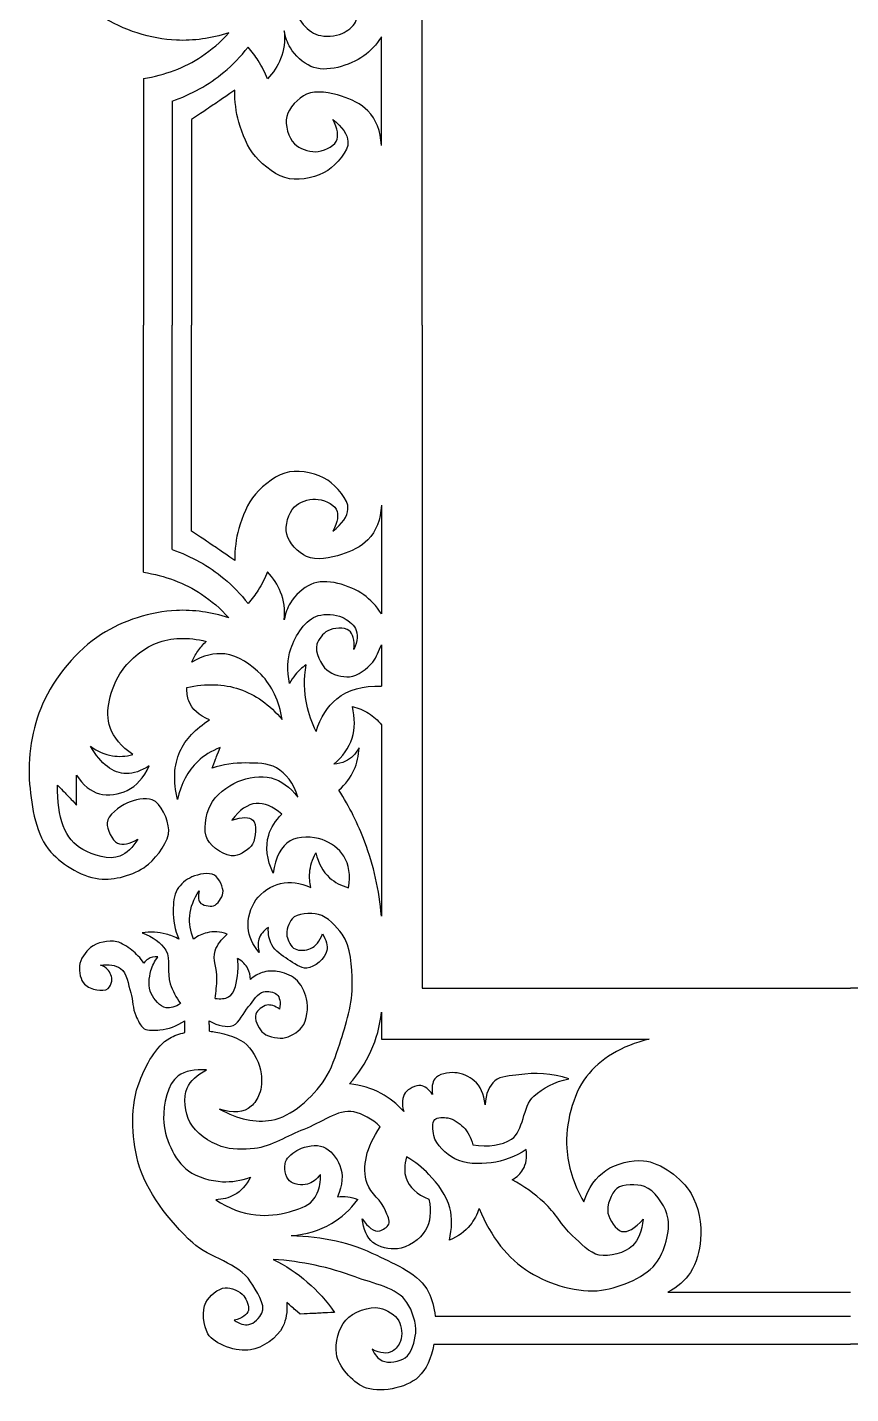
# Model space of a CAD drawing. Header units: millimetres. Extents: x -92 to 280, y -80 to 148.
# Drawn here: x 118.7 to 199.4, y -71.2 to 62.8 of the extents above; entities that cross this region are included whole.
import ezdxf

# ---------------------------------------------------------------- set-up
doc = ezdxf.new("R2010")
doc.units = ezdxf.units.MM
doc.linetypes.add('K5LT32772', pattern=[0])

msp = doc.modelspace()

# ---------------------------------------------------------------- linework, layer by layer
at = {"color": 30, "linetype": 'K5LT32772', "true_color": 0xff8000}
for p, q in [((157.39, 33.55), (157.39, 98.55)), ((153.39, 51.17), (153.39, 61.85)), ((130.06, 57.76), (130.06, 33.55)), ((132.86, 55.54), (132.86, 33.55)), ((134.77, 53.72), (134.77, 33.55)), ((130.06, 9.33), (130.06, 33.55)), ((132.86, 11.56), (132.86, 33.55)), ((134.77, 13.38), (134.77, 33.55)), ((157.39, 33.55), (157.39, -31.45)), ((153.39, 15.93), (153.39, 5.25)), ((153.39, 2.23), (153.39, -1.84)), ((153.39, -5.64), (153.39, -24.39)), ((157.39, -31.45), (199.39, -31.45)), ((241.39, -31.45), (199.39, -31.45)), ((153.39, -33.82), (153.39, -36.45)), ((153.39, -36.45), (179.63, -36.45)), ((181.47, -61.28), (199.39, -61.28)), ((158.65, -63.63), (199.39, -63.63)), ((158.52, -66.37), (199.39, -66.37)), ((240.26, -66.37), (199.39, -66.37))]:
    msp.add_line(p, q, dxfattribs=at)
for points, knots in [([(138.42, 62.22), (136.68, 61.68), (134.97, 61.44), (133.29, 61.51), (130.78, 61.61), (128.02, 62.52), (125.94, 63.85), (123.52, 65.39), (121.33, 68.06), (120.17, 70.69), (119.14, 73.03), (118.68, 75.98), (118.9, 78.56), (119.1, 80.81), (119.53, 83.61), (120.97, 85.2), (122.15, 86.5), (124.26, 87.78), (126.02, 87.86), (127.48, 87.93), (129.42, 87.36), (130.55, 86.39), (131.47, 85.59), (132.57, 84.15), (132.54, 83.01), (132.51, 82.04), (131.78, 80.4), (130.91, 80.07), (130.27, 79.83), (129.18, 80.07), (128.48, 80.39), (127.68, 80.76), (126.55, 81.59), (126.49, 82.34), (126.45, 82.94), (126.98, 84.09), (127.53, 84.32), (128.02, 84.54), (128.68, 84.41), (129.51, 83.93)], [0, 0, 0, 0, 1, 1, 1, 2, 2, 2, 3, 3, 3, 4, 4, 4, 5, 5, 5, 6, 6, 6, 7, 7, 7, 8, 8, 8, 9, 9, 9, 10, 10, 10, 11, 11, 11, 12, 12, 12, 13, 13, 13, 13]), ([(144.38, 68.67), (144.12, 67.42), (144.16, 66.28), (144.51, 65.26), (144.94, 64), (145.97, 62.34), (147.19, 62.02), (147.88, 61.83), (148.87, 61.86), (149.55, 62.18), (150.03, 62.41), (150.62, 62.82), (150.84, 63.27), (151.1, 63.83), (151.06, 64.51), (150.7, 65.33)], [0, 0, 0, 0, 1, 1, 1, 2, 2, 2, 3, 3, 3, 4, 4, 4, 5, 5, 5, 5]), ([(130.06, 57.76), (132.19, 58.09), (134.09, 58.81), (135.76, 59.92), (136.72, 60.56), (137.61, 61.32), (138.42, 62.22)], [0, 0, 0, 0, 1, 1, 1, 2, 2, 2, 2]), ([(143.87, 62.42), (143.95, 61.44), (143.83, 60.54), (143.5, 59.7), (143.22, 58.99), (142.79, 58.32), (142.21, 57.72)], [0, 0, 0, 0, 1, 1, 1, 2, 2, 2, 2]), ([(153.39, 61.85), (152.9, 61.07), (152.32, 60.44), (151.65, 59.97), (150.3, 59.01), (147.93, 58.28), (146.48, 58.94), (145.74, 59.28), (144.91, 60.01), (144.46, 60.76), (144.17, 61.25), (143.97, 61.81), (143.87, 62.42)], [0, 0, 0, 0, 1, 1, 1, 2, 2, 2, 3, 3, 3, 4, 4, 4, 4]), ([(132.86, 55.54), (134.77, 56.2), (136.47, 57.14), (137.94, 58.37), (138.81, 59.09), (139.6, 59.91), (140.32, 60.83)], [0, 0, 0, 0, 1, 1, 1, 2, 2, 2, 2]), ([(142.21, 57.72), (141.97, 58.35), (141.67, 58.94), (141.32, 59.51), (141.02, 59.97), (140.69, 60.41), (140.32, 60.83)], [0, 0, 0, 0, 1, 1, 1, 2, 2, 2, 2]), ([(148.63, 53.73), (149.55, 53.01), (150.05, 52.28), (150.11, 51.57), (150.19, 50.62), (149, 49.36), (148.12, 48.75), (147.14, 48.07), (145.54, 47.72), (144.38, 47.92), (143.17, 48.13), (141.87, 49.14), (141.03, 50.11), (140.25, 51.02), (139.74, 52.3), (139.41, 53.49), (139.13, 54.48), (139, 55.52), (139.01, 56.6)], [0, 0, 0, 0, 1, 1, 1, 2, 2, 2, 3, 3, 3, 4, 4, 4, 5, 5, 5, 6, 6, 6, 6]), ([(153.39, 51.17), (153.32, 52.61), (152.87, 53.75), (152.06, 54.59), (151.43, 55.25), (150.4, 55.74), (149.49, 56.02), (148.42, 56.35), (146.99, 56.64), (146.05, 56.21), (145.25, 55.84), (144.27, 54.86), (144.1, 54.02), (143.93, 53.22), (144.26, 51.92), (144.86, 51.35), (145.33, 50.9), (146.24, 50.56), (146.91, 50.58), (147.61, 50.61), (148.69, 51.04), (148.96, 51.59), (149.22, 52.11), (149.11, 52.82), (148.63, 53.73)], [0, 0, 0, 0, 1, 1, 1, 2, 2, 2, 3, 3, 3, 4, 4, 4, 5, 5, 5, 6, 6, 6, 7, 7, 7, 8, 8, 8, 8]), ([(148.63, 13.37), (149.55, 14.09), (150.05, 14.81), (150.11, 15.53), (150.19, 16.48), (149, 17.74), (148.12, 18.35), (147.14, 19.03), (145.54, 19.38), (144.38, 19.18), (143.17, 18.97), (141.87, 17.96), (141.03, 16.99), (140.25, 16.08), (139.74, 14.8), (139.41, 13.61), (139.13, 12.62), (139, 11.58), (139.01, 10.5)], [0, 0, 0, 0, 1, 1, 1, 2, 2, 2, 3, 3, 3, 4, 4, 4, 5, 5, 5, 6, 6, 6, 6]), ([(153.39, 15.93), (153.32, 14.49), (152.87, 13.35), (152.06, 12.51), (151.43, 11.85), (150.4, 11.36), (149.49, 11.08), (148.42, 10.75), (146.99, 10.45), (146.05, 10.88), (145.25, 11.25), (144.27, 12.24), (144.1, 13.08), (143.93, 13.87), (144.26, 15.18), (144.86, 15.75), (145.33, 16.2), (146.24, 16.54), (146.91, 16.51), (147.61, 16.49), (148.69, 16.06), (148.96, 15.51), (149.22, 14.99), (149.11, 14.27), (148.63, 13.37)], [0, 0, 0, 0, 1, 1, 1, 2, 2, 2, 3, 3, 3, 4, 4, 4, 5, 5, 5, 6, 6, 6, 7, 7, 7, 8, 8, 8, 8]), ([(132.86, 11.56), (134.77, 10.9), (136.47, 9.96), (137.94, 8.73), (138.81, 8.01), (139.6, 7.19), (140.32, 6.27)], [0, 0, 0, 0, 1, 1, 1, 2, 2, 2, 2]), ([(142.21, 9.38), (141.97, 8.75), (141.67, 8.15), (141.32, 7.59), (141.02, 7.13), (140.69, 6.68), (140.32, 6.27)], [0, 0, 0, 0, 1, 1, 1, 2, 2, 2, 2]), ([(143.87, 4.68), (143.95, 5.66), (143.83, 6.56), (143.5, 7.39), (143.22, 8.11), (142.79, 8.77), (142.21, 9.38)], [0, 0, 0, 0, 1, 1, 1, 2, 2, 2, 2]), ([(130.06, 9.33), (132.19, 9), (134.09, 8.29), (135.76, 7.18), (136.72, 6.54), (137.61, 5.77), (138.42, 4.88)], [0, 0, 0, 0, 1, 1, 1, 2, 2, 2, 2]), ([(153.39, 5.25), (152.9, 6.03), (152.32, 6.65), (151.65, 7.13), (150.3, 8.08), (147.93, 8.81), (146.48, 8.15), (145.74, 7.81), (144.91, 7.09), (144.46, 6.33), (144.17, 5.84), (143.97, 5.29), (143.87, 4.68)], [0, 0, 0, 0, 1, 1, 1, 2, 2, 2, 3, 3, 3, 4, 4, 4, 4]), ([(138.42, 4.88), (136.68, 5.42), (134.97, 5.66), (133.29, 5.59), (130.78, 5.49), (128.02, 4.58), (125.94, 3.25), (123.52, 1.7), (121.33, -0.96), (120.17, -3.59), (119.14, -5.94), (118.68, -8.88), (118.9, -11.46), (119.1, -13.71), (119.53, -16.51), (120.97, -18.1), (122.15, -19.41), (124.26, -20.68), (126.02, -20.76), (127.48, -20.83), (129.42, -20.27), (130.55, -19.29), (131.47, -18.49), (132.57, -17.05), (132.54, -15.91), (132.51, -14.94), (131.78, -13.3), (130.91, -12.97), (130.27, -12.73), (129.18, -12.97), (128.48, -13.29), (127.68, -13.66), (126.55, -14.49), (126.49, -15.24), (126.45, -15.84), (126.98, -16.99), (127.53, -17.23), (128.02, -17.44), (128.68, -17.31), (129.51, -16.83)], [0, 0, 0, 0, 1, 1, 1, 2, 2, 2, 3, 3, 3, 4, 4, 4, 5, 5, 5, 6, 6, 6, 7, 7, 7, 8, 8, 8, 9, 9, 9, 10, 10, 10, 11, 11, 11, 12, 12, 12, 13, 13, 13, 13]), ([(144.38, -1.58), (144.12, -0.32), (144.16, 0.81), (144.51, 1.84), (144.94, 3.1), (145.97, 4.76), (147.19, 5.08), (147.88, 5.26), (148.87, 5.24), (149.55, 4.92), (150.03, 4.69), (150.62, 4.28), (150.84, 3.82), (151.1, 3.27), (151.06, 2.59), (150.7, 1.77)], [0, 0, 0, 0, 1, 1, 1, 2, 2, 2, 3, 3, 3, 4, 4, 4, 5, 5, 5, 5]), ([(129.02, -8.55), (127.9, -7.76), (127.15, -6.87), (126.78, -5.88), (126.22, -4.36), (126.87, -2.06), (127.75, -0.63), (128.52, 0.62), (129.96, 1.84), (131.34, 2.38), (132.77, 2.94), (134.4, 3), (136.22, 2.56)], [0, 0, 0, 0, 1, 1, 1, 2, 2, 2, 3, 3, 3, 4, 4, 4, 4]), ([(150.7, 1.77), (150.77, 2.69), (150.6, 3.31), (150.21, 3.62), (149.78, 3.97), (148.67, 3.9), (148.12, 3.59), (147.67, 3.34), (147.2, 2.74), (147.06, 2.27), (146.84, 1.51), (147.44, 0.27), (148.05, -0.25), (148.58, -0.7), (149.58, -0.99), (150.27, -0.91), (151.08, -0.83), (151.99, -0.14), (152.54, 0.53), (152.93, 1), (153.11, 1.67), (153.39, 2.23)], [0, 0, 0, 0, 1, 1, 1, 2, 2, 2, 3, 3, 3, 4, 4, 4, 5, 5, 5, 6, 6, 6, 7, 7, 7, 7]), ([(134.79, 0.53), (134.95, 0.91), (135.15, 1.27), (135.39, 1.6), (135.63, 1.95), (135.91, 2.27), (136.22, 2.56)], [0, 0, 0, 0, 1, 1, 1, 2, 2, 2, 2]), ([(143.66, -5.11), (143.36, -3.28), (142.67, -1.81), (141.59, -0.7), (140.68, 0.23), (139.31, 1.2), (138.05, 1.33), (137.02, 1.43), (135.93, 1.17), (134.79, 0.53)], [0, 0, 0, 0, 1, 1, 1, 2, 2, 2, 3, 3, 3, 3]), ([(146, 0.25), (145.59, -0.03), (145.24, -0.35), (144.94, -0.71), (144.73, -0.98), (144.54, -1.27), (144.38, -1.58)], [0, 0, 0, 0, 1, 1, 1, 2, 2, 2, 2]), ([(146.99, -6.28), (146.56, -5.42), (146.25, -4.54), (146.07, -3.63), (145.81, -2.38), (145.79, -1.09), (146, 0.25)], [0, 0, 0, 0, 1, 1, 1, 2, 2, 2, 2]), ([(136.54, -5.15), (135.5, -4.72), (134.82, -4.1), (134.51, -3.29), (134.36, -2.89), (134.3, -2.46), (134.31, -1.97)], [0, 0, 0, 0, 1, 1, 1, 2, 2, 2, 2]), ([(134.31, -1.97), (136.2, -1.55), (137.92, -1.6), (139.48, -2.13), (141.03, -2.66), (142.42, -3.65), (143.66, -5.11)], [0, 0, 0, 0, 1, 1, 1, 2, 2, 2, 2]), ([(146.99, -6.28), (147.43, -4.88), (148.1, -3.81), (149.02, -3.07), (150.12, -2.17), (151.58, -1.76), (153.39, -1.84)], [0, 0, 0, 0, 1, 1, 1, 2, 2, 2, 2]), ([(148.72, -9.49), (149.61, -8.74), (150.2, -7.89), (150.51, -6.94), (150.81, -6), (150.82, -4.96), (150.54, -3.83)], [0, 0, 0, 0, 1, 1, 1, 2, 2, 2, 2]), ([(150.54, -3.83), (151.12, -3.97), (151.65, -4.19), (152.13, -4.49), (152.61, -4.79), (153.03, -5.18), (153.39, -5.64)], [0, 0, 0, 0, 1, 1, 1, 2, 2, 2, 2]), ([(133.4, -12.95), (132.96, -11.16), (133.04, -9.6), (133.64, -8.25), (134.18, -7.04), (135.15, -6.01), (136.54, -5.15)], [0, 0, 0, 0, 1, 1, 1, 2, 2, 2, 2]), ([(130.62, -9.66), (129.83, -10.16), (129.09, -10.41), (128.39, -10.4), (127.07, -10.4), (125.9, -9.5), (124.88, -7.73)], [0, 0, 0, 0, 1, 1, 1, 2, 2, 2, 2]), ([(124.88, -7.73), (125.55, -8.23), (126.26, -8.54), (127.01, -8.66), (127.65, -8.77), (128.32, -8.73), (129.02, -8.55)], [0, 0, 0, 0, 1, 1, 1, 2, 2, 2, 2]), ([(137.57, -7.86), (136.72, -8.19), (135.99, -8.64), (135.39, -9.21), (134.39, -10.14), (133.73, -11.39), (133.4, -12.95)], [0, 0, 0, 0, 1, 1, 1, 2, 2, 2, 2]), ([(151.2, -7.87), (150.86, -8.49), (150.42, -8.93), (149.88, -9.2), (149.53, -9.37), (149.14, -9.47), (148.72, -9.49)], [0, 0, 0, 0, 1, 1, 1, 2, 2, 2, 2]), ([(149.22, -12.03), (149.88, -11.45), (150.37, -10.79), (150.7, -10.06), (151.01, -9.39), (151.17, -8.66), (151.2, -7.87)], [0, 0, 0, 0, 1, 1, 1, 2, 2, 2, 2]), ([(145.21, -12.71), (144.75, -11.34), (144.05, -10.39), (143.1, -9.84), (142.28, -9.38), (141.08, -9.38), (140.08, -9.37), (138.98, -9.36), (137.88, -9.53), (136.78, -9.88)], [0, 0, 0, 0, 1, 1, 1, 2, 2, 2, 3, 3, 3, 3]), ([(123.5, -10.57), (124.14, -11.55), (124.88, -12.15), (125.74, -12.39), (126.55, -12.62), (127.69, -12.43), (128.47, -12.06), (129.37, -11.62), (130.09, -10.82), (130.62, -9.66)], [0, 0, 0, 0, 1, 1, 1, 2, 2, 2, 3, 3, 3, 3]), ([(138.73, -14.97), (139.74, -14.65), (140.43, -14.65), (140.79, -14.97), (141.2, -15.34), (141.1, -16.72), (140.75, -17.32), (140.44, -17.85), (139.59, -18.39), (139, -18.47), (138.13, -18.6), (136.76, -17.65), (136.34, -16.88), (135.88, -16.04), (136.15, -14.44), (136.62, -13.5), (137.11, -12.52), (138.28, -11.63), (139.32, -11.2), (140.29, -10.79), (141.59, -10.58), (142.58, -10.84), (143.55, -11.09), (144.43, -11.72), (145.21, -12.71)], [0, 0, 0, 0, 1, 1, 1, 2, 2, 2, 3, 3, 3, 4, 4, 4, 5, 5, 5, 6, 6, 6, 7, 7, 7, 8, 8, 8, 8]), ([(129.51, -16.83), (129.01, -17.66), (128.43, -18.22), (127.76, -18.5), (126.74, -18.93), (125.05, -18.41), (124.11, -17.86), (122.38, -16.87), (121.56, -14.76), (121.64, -11.54)], [0, 0, 0, 0, 1, 1, 1, 2, 2, 2, 3, 3, 3, 3]), ([(153.39, -24.39), (153.17, -21.85), (152.63, -19.43), (151.76, -17.12), (151.1, -15.36), (150.26, -13.66), (149.22, -12.03)], [0, 0, 0, 0, 1, 1, 1, 2, 2, 2, 2]), ([(143.62, -14.38), (142.74, -13.62), (141.9, -13.27), (141.11, -13.34), (140.27, -13.42), (139.47, -13.96), (138.73, -14.97)], [0, 0, 0, 0, 1, 1, 1, 2, 2, 2, 2]), ([(142.78, -20.18), (142.15, -18.83), (142, -17.58), (142.34, -16.44), (142.56, -15.71), (142.99, -15.02), (143.62, -14.38)], [0, 0, 0, 0, 1, 1, 1, 2, 2, 2, 2]), ([(150.17, -21.61), (150.38, -20.36), (150.22, -19.33), (149.7, -18.51), (149.26, -17.81), (148.38, -17.16), (147.59, -16.88), (146.66, -16.55), (145.24, -16.55), (144.45, -17), (143.55, -17.52), (143, -18.58), (142.78, -20.18)], [0, 0, 0, 0, 1, 1, 1, 2, 2, 2, 3, 3, 3, 4, 4, 4, 4]), ([(146.48, -21.58), (146.36, -21.09), (146.32, -20.61), (146.36, -20.14), (146.41, -19.48), (146.61, -18.83), (146.95, -18.19)], [0, 0, 0, 0, 1, 1, 1, 2, 2, 2, 2]), ([(146.95, -18.19), (147.2, -19.21), (147.65, -20.02), (148.31, -20.62), (148.81, -21.07), (149.43, -21.4), (150.17, -21.61)], [0, 0, 0, 0, 1, 1, 1, 2, 2, 2, 2]), ([(135.53, -21.91), (135.39, -22.41), (135.42, -22.79), (135.59, -23.03), (135.81, -23.33), (136.55, -23.48), (136.92, -23.37), (137.33, -23.24), (137.77, -22.57), (137.85, -22.14), (137.94, -21.59), (137.47, -20.67), (137.02, -20.38), (136.5, -20.05), (135.44, -20.26), (134.8, -20.55), (134.25, -20.79), (133.68, -21.27), (133.37, -21.78), (133.03, -22.34), (132.99, -23.15), (132.98, -23.83), (132.95, -24.77), (133.14, -25.71), (133.54, -26.65)], [0, 0, 0, 0, 1, 1, 1, 2, 2, 2, 3, 3, 3, 4, 4, 4, 5, 5, 5, 6, 6, 6, 7, 7, 7, 8, 8, 8, 8]), ([(141.41, -27.97), (140.75, -27.18), (140.39, -26.36), (140.32, -25.52), (140.25, -24.64), (140.57, -23.52), (141.08, -22.8), (141.61, -22.06), (142.62, -21.39), (143.5, -21.18), (144.41, -20.96), (145.41, -21.09), (146.48, -21.58)], [0, 0, 0, 0, 1, 1, 1, 2, 2, 2, 3, 3, 3, 4, 4, 4, 4]), ([(134.96, -26.65), (134.66, -25.86), (134.54, -25.1), (134.6, -24.36), (134.67, -23.52), (134.98, -22.7), (135.53, -21.91)], [0, 0, 0, 0, 1, 1, 1, 2, 2, 2, 2]), ([(137.5, -43.31), (139.35, -44.3), (141.05, -44.67), (142.61, -44.4), (144.58, -44.07), (146.66, -42.17), (147.84, -40.39), (148.51, -39.38), (148.9, -38.1), (149.3, -36.91), (149.94, -35), (150.57, -32.94), (150.52, -30.95), (150.49, -29.35), (150.43, -27.4), (149.53, -26.15), (148.97, -25.38), (148.1, -24.44), (147.21, -24.23), (146.44, -24.04), (145.12, -24.1), (144.63, -24.66), (144.29, -25.03), (144.04, -25.82), (144.13, -26.35), (144.21, -26.79), (144.54, -27.4), (144.92, -27.61), (145.31, -27.82), (146.03, -27.76), (146.45, -27.57), (146.96, -27.35), (147.35, -26.86), (147.61, -26.12)], [0, 0, 0, 0, 1, 1, 1, 2, 2, 2, 3, 3, 3, 4, 4, 4, 5, 5, 5, 6, 6, 6, 7, 7, 7, 8, 8, 8, 9, 9, 9, 10, 10, 10, 11, 11, 11, 11]), ([(130.1, -28.99), (129.75, -28.49), (129.36, -28.07), (128.91, -27.72), (128.47, -27.38), (127.96, -27.02), (127.45, -26.9), (126.65, -26.71), (125.51, -26.97), (124.88, -27.47), (124.37, -27.87), (123.86, -28.63), (123.79, -29.27), (123.73, -29.84), (123.89, -30.66), (124.29, -31.06), (124.57, -31.34), (125.06, -31.55), (125.48, -31.61), (125.84, -31.66), (126.35, -31.7), (126.61, -31.48), (126.78, -31.32), (126.92, -31), (126.95, -30.75), (127, -30.38), (126.81, -29.89), (126.55, -29.62), (126.37, -29.43), (126.13, -29.29), (125.84, -29.2)], [0, 0, 0, 0, 1, 1, 1, 2, 2, 2, 3, 3, 3, 4, 4, 4, 5, 5, 5, 6, 6, 6, 7, 7, 7, 8, 8, 8, 9, 9, 9, 10, 10, 10, 10]), ([(133.54, -26.65), (133.13, -26.43), (132.71, -26.26), (132.28, -26.15), (131.53, -25.95), (130.75, -25.9), (129.93, -26.02)], [0, 0, 0, 0, 1, 1, 1, 2, 2, 2, 2]), ([(129.93, -26.02), (131, -26.41), (131.78, -26.99), (132.25, -27.74), (132.79, -28.6), (132.31, -29.99), (132.68, -31.02), (132.92, -31.7), (133.26, -32.35), (133.7, -32.97)], [0, 0, 0, 0, 1, 1, 1, 2, 2, 2, 3, 3, 3, 3]), ([(138.27, -26.15), (137.58, -25.91), (136.91, -25.87), (136.29, -26.02), (135.83, -26.12), (135.39, -26.33), (134.96, -26.65)], [0, 0, 0, 0, 1, 1, 1, 2, 2, 2, 2]), ([(137.08, -32.45), (137.18, -31.81), (137.24, -31.16), (137.26, -30.52), (137.29, -29.61), (136.8, -28.61), (137.08, -27.8), (137.29, -27.2), (137.68, -26.65), (138.27, -26.15)], [0, 0, 0, 0, 1, 1, 1, 2, 2, 2, 3, 3, 3, 3]), ([(142.31, -25.49), (141.83, -25.82), (141.52, -26.2), (141.38, -26.65), (141.26, -27.04), (141.27, -27.48), (141.41, -27.97)], [0, 0, 0, 0, 1, 1, 1, 2, 2, 2, 2]), ([(147.61, -26.12), (147.98, -26.74), (148.12, -27.29), (148.04, -27.77), (147.91, -28.51), (146.81, -29.45), (146.08, -29.49), (145.51, -29.53), (144.79, -29), (144.23, -28.63), (143.64, -28.25), (142.95, -27.81), (142.64, -27.21), (142.38, -26.72), (142.27, -26.14), (142.31, -25.49)], [0, 0, 0, 0, 1, 1, 1, 2, 2, 2, 3, 3, 3, 4, 4, 4, 5, 5, 5, 5]), ([(125.84, -29.2), (126.67, -29.08), (127.33, -29.19), (127.81, -29.52), (128.44, -29.95), (128.56, -31.08), (128.81, -31.9), (129.04, -32.63), (128.99, -33.46), (129.31, -34.14), (129.52, -34.6), (129.74, -35.19), (130.13, -35.43), (130.53, -35.66), (131.17, -35.58), (131.67, -35.54), (132.51, -35.47), (133.33, -35.17), (134.11, -34.64)], [0, 0, 0, 0, 1, 1, 1, 2, 2, 2, 3, 3, 3, 4, 4, 4, 5, 5, 5, 6, 6, 6, 6]), ([(131.48, -28.37), (131.11, -28.35), (130.79, -28.43), (130.52, -28.6), (130.36, -28.7), (130.22, -28.83), (130.1, -28.99)], [0, 0, 0, 0, 1, 1, 1, 2, 2, 2, 2]), ([(133.7, -32.97), (133.18, -33.3), (132.7, -33.44), (132.28, -33.37), (131.7, -33.28), (131.08, -32.54), (130.82, -31.98), (130.53, -31.35), (130.59, -30.43), (130.79, -29.73), (130.92, -29.25), (131.16, -28.8), (131.48, -28.37)], [0, 0, 0, 0, 1, 1, 1, 2, 2, 2, 3, 3, 3, 4, 4, 4, 4]), ([(137.08, -32.45), (137.62, -32.53), (138.07, -32.49), (138.41, -32.31), (139.07, -31.98), (139.21, -30.75), (139.31, -29.92), (139.36, -29.47), (139.35, -29.01), (139.29, -28.54)], [0, 0, 0, 0, 1, 1, 1, 2, 2, 2, 3, 3, 3, 3]), ([(140.55, -30.59), (140.54, -30.2), (140.45, -29.86), (140.3, -29.55), (140.09, -29.14), (139.75, -28.81), (139.29, -28.54)], [0, 0, 0, 0, 1, 1, 1, 2, 2, 2, 2]), ([(143.4, -33.51), (142.94, -33.18), (142.52, -33.05), (142.14, -33.12), (141.74, -33.19), (141.22, -33.64), (141.08, -33.99), (140.9, -34.46), (141.29, -35.33), (141.66, -35.72), (142.09, -36.18), (143.07, -36.41), (143.73, -36.34), (144.38, -36.26), (145.19, -35.79), (145.59, -35.28), (146.12, -34.62), (146.24, -33.36), (146.05, -32.5), (145.9, -31.82), (145.5, -31.02), (144.97, -30.56), (144.5, -30.16), (143.8, -29.89), (143.17, -29.81), (142.7, -29.74), (142.16, -29.77), (141.7, -29.92), (141.29, -30.05), (140.91, -30.28), (140.55, -30.59)], [0, 0, 0, 0, 1, 1, 1, 2, 2, 2, 3, 3, 3, 4, 4, 4, 5, 5, 5, 6, 6, 6, 7, 7, 7, 8, 8, 8, 9, 9, 9, 10, 10, 10, 10]), ([(136.5, -34.64), (137.42, -35.17), (138.2, -35.33), (138.85, -35.1), (139.49, -34.87), (139.83, -33.84), (140.37, -33.26), (140.83, -32.75), (141.24, -31.91), (141.84, -31.81), (142.22, -31.74), (142.86, -31.81), (143.13, -32.06), (143.43, -32.34), (143.52, -32.82), (143.4, -33.51)], [0, 0, 0, 0, 1, 1, 1, 2, 2, 2, 3, 3, 3, 4, 4, 4, 5, 5, 5, 5]), ([(150.25, -40.85), (151.14, -39.86), (151.84, -38.79), (152.36, -37.63), (152.9, -36.45), (153.24, -35.17), (153.39, -33.82)], [0, 0, 0, 0, 1, 1, 1, 2, 2, 2, 2]), ([(138.96, -64.01), (139.48, -64.37), (139.96, -64.52), (140.39, -64.44), (140.88, -64.36), (141.46, -63.75), (141.68, -63.32), (142.09, -62.49), (141.1, -61.13), (140.55, -60.24), (139.41, -58.38), (136.52, -57.95), (134.89, -56.43), (132.59, -54.28), (130.29, -51.4), (129.52, -48.44), (128.89, -46.02), (128.75, -42.9), (129.69, -40.56), (130.3, -39.03), (131.27, -37.13), (132.63, -36.35), (133.06, -36.11), (133.58, -35.93), (134.13, -35.81)], [0, 0, 0, 0, 1, 1, 1, 2, 2, 2, 3, 3, 3, 4, 4, 4, 5, 5, 5, 6, 6, 6, 7, 7, 7, 8, 8, 8, 8]), ([(136.54, -35.68), (136.75, -35.7), (136.95, -35.72), (137.14, -35.76), (138.19, -35.94), (139.44, -36.31), (140.19, -37.01), (140.91, -37.7), (141.49, -38.85), (141.61, -39.86), (141.69, -40.5), (141.66, -41.25), (141.41, -41.85), (141.24, -42.28), (140.95, -42.76), (140.62, -43.04), (139.9, -43.67), (138.86, -43.75), (137.5, -43.31)], [0, 0, 0, 0, 1, 1, 1, 2, 2, 2, 3, 3, 3, 4, 4, 4, 5, 5, 5, 6, 6, 6, 6]), ([(179.63, -36.45), (176.88, -37.14), (174.83, -38.37), (173.48, -40.13), (172.12, -41.92), (171.42, -44.82), (171.56, -47.14), (171.66, -48.9), (172.22, -50.65), (173.22, -52.39)], [0, 0, 0, 0, 1, 1, 1, 2, 2, 2, 3, 3, 3, 3]), ([(136.25, -39.46), (135.08, -39.39), (134.15, -39.58), (133.47, -40.06), (132.4, -40.79), (132.02, -42.89), (132.04, -44.27), (132.06, -46.01), (133.05, -48.35), (134.46, -49.36), (135.34, -49.98), (136.67, -50.38), (137.8, -50.43), (138.7, -50.47), (139.62, -50.33), (140.54, -49.99)], [0, 0, 0, 0, 1, 1, 1, 2, 2, 2, 3, 3, 3, 4, 4, 4, 5, 5, 5, 5]), ([(153.28, -45.04), (152.44, -44.26), (151.57, -43.78), (150.68, -43.59), (149.13, -43.27), (147.41, -44.71), (145.79, -45.3), (144.17, -45.9), (142.63, -47), (140.94, -47.17), (139.88, -47.28), (138.67, -47.31), (137.68, -46.97), (136.52, -46.57), (135.15, -45.65), (134.62, -44.59), (134.16, -43.67), (133.93, -42.16), (134.34, -41.25), (134.67, -40.53), (135.3, -39.94), (136.25, -39.46)], [0, 0, 0, 0, 1, 1, 1, 2, 2, 2, 3, 3, 3, 4, 4, 4, 5, 5, 5, 6, 6, 6, 7, 7, 7, 7]), ([(163.56, -42.88), (163.45, -41.85), (163.09, -41.06), (162.49, -40.53), (162.01, -40.11), (161.23, -39.77), (160.58, -39.74), (159.94, -39.71), (158.97, -39.87), (158.63, -40.33), (158.37, -40.69), (158.29, -41.21), (158.39, -41.88)], [0, 0, 0, 0, 1, 1, 1, 2, 2, 2, 3, 3, 3, 4, 4, 4, 4]), ([(171.75, -40.33), (170.09, -39.84), (168.46, -39.71), (166.86, -39.94), (166.07, -40.05), (165.06, -40.07), (164.52, -40.53), (163.94, -41.02), (163.62, -41.8), (163.56, -42.88)], [0, 0, 0, 0, 1, 1, 1, 2, 2, 2, 3, 3, 3, 3]), ([(155.57, -43.55), (154.91, -42.8), (154.17, -42.21), (153.35, -41.77), (152.42, -41.26), (151.39, -40.96), (150.25, -40.85)], [0, 0, 0, 0, 1, 1, 1, 2, 2, 2, 2]), ([(158.39, -41.88), (158.03, -41.36), (157.65, -41.07), (157.24, -41.01), (156.77, -40.94), (156.02, -41.34), (155.73, -41.72), (155.42, -42.15), (155.36, -42.76), (155.57, -43.55)], [0, 0, 0, 0, 1, 1, 1, 2, 2, 2, 3, 3, 3, 3]), ([(162.34, -46.81), (163.91, -47.05), (165.18, -46.87), (166.15, -46.26), (167.34, -45.5), (167.22, -43.06), (168.33, -42.04), (169.22, -41.22), (170.36, -40.65), (171.75, -40.33)], [0, 0, 0, 0, 1, 1, 1, 2, 2, 2, 3, 3, 3, 3]), ([(167.59, -47.28), (166.48, -47.99), (165.34, -48.42), (164.15, -48.57), (163, -48.71), (161.56, -48.73), (160.58, -48.19), (159.74, -47.73), (158.72, -46.83), (158.53, -45.9), (158.43, -45.42), (158.32, -44.59), (158.62, -44.33), (158.87, -44.1), (159.5, -44.12), (159.91, -44.18), (160.46, -44.27), (161.04, -44.68), (161.44, -45.09), (161.87, -45.53), (162.17, -46.11), (162.34, -46.81)], [0, 0, 0, 0, 1, 1, 1, 2, 2, 2, 3, 3, 3, 4, 4, 4, 5, 5, 5, 6, 6, 6, 7, 7, 7, 7]), ([(151.51, -54.06), (152.05, -54.9), (152.67, -55.38), (153.23, -55.25), (153.52, -55.18), (153.98, -54.88), (154.11, -54.6), (154.26, -54.26), (153.95, -53.71), (153.8, -53.29), (153.45, -52.29), (152.29, -51.57), (151.99, -50.62), (151.46, -48.94), (151.89, -47.08), (153.28, -45.04)], [0, 0, 0, 0, 1, 1, 1, 2, 2, 2, 3, 3, 3, 4, 4, 4, 5, 5, 5, 5]), ([(147.41, -49.71), (147.03, -50.23), (146.61, -50.55), (146.14, -50.68), (145.61, -50.82), (144.73, -50.69), (144.37, -50.35), (143.99, -49.98), (143.8, -48.99), (143.99, -48.47), (144.15, -47.99), (144.79, -47.54), (145.28, -47.28), (145.96, -46.93), (147.02, -46.76), (147.68, -47.01), (148.36, -47.26), (149.04, -48.13), (149.31, -48.83), (149.67, -49.71), (149.59, -50.75), (149.09, -51.92)], [0, 0, 0, 0, 1, 1, 1, 2, 2, 2, 3, 3, 3, 4, 4, 4, 5, 5, 5, 6, 6, 6, 7, 7, 7, 7]), ([(155.85, -48), (155.62, -48.79), (155.61, -49.49), (155.81, -50.1), (156.1, -50.98), (156.85, -51.66), (158.05, -52.15)], [0, 0, 0, 0, 1, 1, 1, 2, 2, 2, 2]), ([(160.05, -56.16), (160.32, -55.03), (160.34, -53.99), (160.1, -53.01), (159.8, -51.8), (158.93, -50.64), (158.05, -49.72), (157.42, -49.05), (156.69, -48.48), (155.85, -48)], [0, 0, 0, 0, 1, 1, 1, 2, 2, 2, 3, 3, 3, 3]), ([(166.21, -50.24), (166.67, -49.97), (167.02, -49.63), (167.26, -49.24), (167.58, -48.7), (167.69, -48.05), (167.59, -47.28)], [0, 0, 0, 0, 1, 1, 1, 2, 2, 2, 2]), ([(173.22, -52.39), (173.71, -51.01), (174.43, -49.99), (175.4, -49.32), (176.38, -48.64), (177.93, -48.28), (179.08, -48.38), (180.79, -48.53), (182.83, -50.09), (183.74, -51.58), (184.48, -52.81), (184.81, -54.62), (184.68, -56.11), (184.58, -57.19), (184.29, -58.42), (183.69, -59.32), (183.16, -60.11), (182.42, -60.76), (181.47, -61.28)], [0, 0, 0, 0, 1, 1, 1, 2, 2, 2, 3, 3, 3, 4, 4, 4, 5, 5, 5, 6, 6, 6, 6]), ([(137.14, -52.2), (138.41, -53.05), (139.72, -53.54), (141.09, -53.69), (142.15, -53.8), (143.34, -53.7), (144.37, -53.38), (145.16, -53.14), (146.12, -52.88), (146.64, -52.28), (146.99, -51.87), (147.25, -51.26), (147.35, -50.71), (147.42, -50.39), (147.43, -50.05), (147.41, -49.71)], [0, 0, 0, 0, 1, 1, 1, 2, 2, 2, 3, 3, 3, 4, 4, 4, 5, 5, 5, 5]), ([(140.54, -49.99), (140.14, -50.78), (139.62, -51.36), (138.96, -51.73), (138.44, -52.02), (137.83, -52.18), (137.14, -52.2)], [0, 0, 0, 0, 1, 1, 1, 2, 2, 2, 2]), ([(162.96, -53.05), (164.13, -55.89), (165.78, -57.97), (167.92, -59.3), (169.87, -60.52), (172.74, -61.4), (174.98, -61.07), (176.89, -60.78), (179.45, -59.77), (180.47, -58.21), (181.24, -57.02), (181.82, -54.93), (181.38, -53.58), (181.05, -52.59), (180.15, -51.26), (179.18, -50.91), (178.42, -50.63), (177.06, -50.63), (176.46, -51.1), (175.9, -51.54), (175.46, -52.79), (175.6, -53.53), (175.73, -54.17), (176.4, -55.16), (176.94, -55.3), (177.53, -55.44), (178.23, -55.04), (179.04, -54.1)], [0, 0, 0, 0, 1, 1, 1, 2, 2, 2, 3, 3, 3, 4, 4, 4, 5, 5, 5, 6, 6, 6, 7, 7, 7, 8, 8, 8, 9, 9, 9, 9]), ([(179.04, -54.1), (178.94, -55.26), (178.59, -56.14), (177.99, -56.73), (177.27, -57.43), (175.74, -57.82), (174.74, -57.63), (173.79, -57.45), (172.92, -56.44), (172.12, -55.73), (171.07, -54.78), (170.4, -53.43), (169.35, -52.48), (168.41, -51.62), (167.36, -50.88), (166.21, -50.24)], [0, 0, 0, 0, 1, 1, 1, 2, 2, 2, 3, 3, 3, 4, 4, 4, 5, 5, 5, 5]), ([(144.54, -55.71), (146.01, -55.61), (147.32, -55.22), (148.48, -54.54), (149.46, -53.96), (150.32, -53.18), (151.07, -52.19)], [0, 0, 0, 0, 1, 1, 1, 2, 2, 2, 2]), ([(149.09, -51.92), (149.43, -51.87), (149.77, -51.87), (150.09, -51.91), (150.42, -51.96), (150.75, -52.05), (151.07, -52.19)], [0, 0, 0, 0, 1, 1, 1, 2, 2, 2, 2]), ([(158.05, -52.15), (158.3, -53.39), (158.18, -54.4), (157.71, -55.2), (157.21, -56.06), (155.95, -56.91), (154.95, -57.01), (154.2, -57.09), (153.13, -56.87), (152.56, -56.39), (151.97, -55.9), (151.62, -55.12), (151.51, -54.06)], [0, 0, 0, 0, 1, 1, 1, 2, 2, 2, 3, 3, 3, 4, 4, 4, 4]), ([(162.96, -53.05), (162.76, -53.67), (162.48, -54.21), (162.1, -54.68), (161.59, -55.32), (160.9, -55.81), (160.05, -56.16)], [0, 0, 0, 0, 1, 1, 1, 2, 2, 2, 2]), ([(144.54, -55.71), (147.61, -55.77), (150.41, -56.41), (152.94, -57.65), (154.77, -58.55), (157.14, -59.49), (158.01, -61.26), (158.35, -61.96), (158.57, -62.75), (158.65, -63.63)], [0, 0, 0, 0, 1, 1, 1, 2, 2, 2, 3, 3, 3, 3]), ([(152.48, -66.86), (152.74, -67.41), (153.07, -67.79), (153.47, -67.99), (154.07, -68.29), (155.18, -68.07), (155.72, -67.69), (156.35, -67.25), (156.67, -66.09), (156.75, -65.27), (156.84, -64.29), (156.41, -63.08), (155.89, -62.27), (154.95, -60.81), (152.57, -60.43), (150.82, -59.77), (148.27, -58.82), (145.59, -58.25), (142.77, -58.05)], [0, 0, 0, 0, 1, 1, 1, 2, 2, 2, 3, 3, 3, 4, 4, 4, 5, 5, 5, 6, 6, 6, 6]), ([(142.77, -58.05), (144, -58.66), (145.11, -59.4), (146.12, -60.27), (147.12, -61.14), (148.02, -62.13), (148.8, -63.25)], [0, 0, 0, 0, 1, 1, 1, 2, 2, 2, 2]), ([(144.1, -62.27), (144.18, -63.18), (144.05, -63.97), (143.73, -64.64), (143.21, -65.73), (141.69, -66.74), (140.55, -66.93), (139.26, -67.14), (137, -66.43), (136.38, -65.34), (135.95, -64.58), (135.75, -63.06), (136.18, -62.27), (136.51, -61.65), (137.39, -60.88), (138.07, -60.83), (138.64, -60.79), (139.51, -61.15), (139.89, -61.63), (140.17, -61.98), (140.46, -62.67), (140.35, -63.05), (140.23, -63.49), (139.76, -63.81), (138.96, -64.01)], [0, 0, 0, 0, 1, 1, 1, 2, 2, 2, 3, 3, 3, 4, 4, 4, 5, 5, 5, 6, 6, 6, 7, 7, 7, 8, 8, 8, 8]), ([(158.52, -66.37), (158.28, -67.77), (157.78, -68.84), (157.02, -69.58), (155.84, -70.71), (153.08, -71.22), (151.65, -70.57), (150.54, -70.07), (149.15, -68.53), (148.97, -67.29), (148.82, -66.29), (149.21, -64.76), (149.89, -64.01), (150.6, -63.24), (152.21, -62.57), (153.24, -62.82), (153.89, -62.98), (154.77, -63.49), (155.09, -64.08), (155.38, -64.61), (155.49, -65.49), (155.26, -66.07), (155.11, -66.43), (154.79, -66.87), (154.46, -67.06), (153.95, -67.35), (153.29, -67.29), (152.48, -66.86)], [0, 0, 0, 0, 1, 1, 1, 2, 2, 2, 3, 3, 3, 4, 4, 4, 5, 5, 5, 6, 6, 6, 7, 7, 7, 8, 8, 8, 9, 9, 9, 9])]:
    msp.add_open_spline(points, degree=3, knots=knots, dxfattribs=at)
for points in [[(139.01, 56.6), (136.19, 54.68), (137.6, 55.64), (134.77, 53.72)], [(139.01, 10.5), (136.19, 12.42), (137.6, 11.46), (134.77, 13.38)], [(136.78, -9.88), (137.31, -8.53), (137.04, -9.21), (137.57, -7.86)], [(123.51, -13.49), (123.5, -11.54), (123.51, -12.52), (123.5, -10.57)], [(121.64, -11.54), (122.89, -12.84), (122.27, -12.19), (123.51, -13.49)], [(134.13, -35.81), (134.12, -35.03), (134.12, -35.42), (134.11, -34.64)], [(136.54, -35.68), (136.52, -34.98), (136.53, -35.33), (136.5, -34.64)], [(145.42, -63.42), (144.54, -62.65), (144.98, -63.03), (144.1, -62.27)], [(148.8, -63.25), (146.55, -63.36), (147.67, -63.31), (145.42, -63.42)]]:
    msp.add_open_spline(points, degree=3, dxfattribs=at)

doc.saveas('drawing.dxf')
